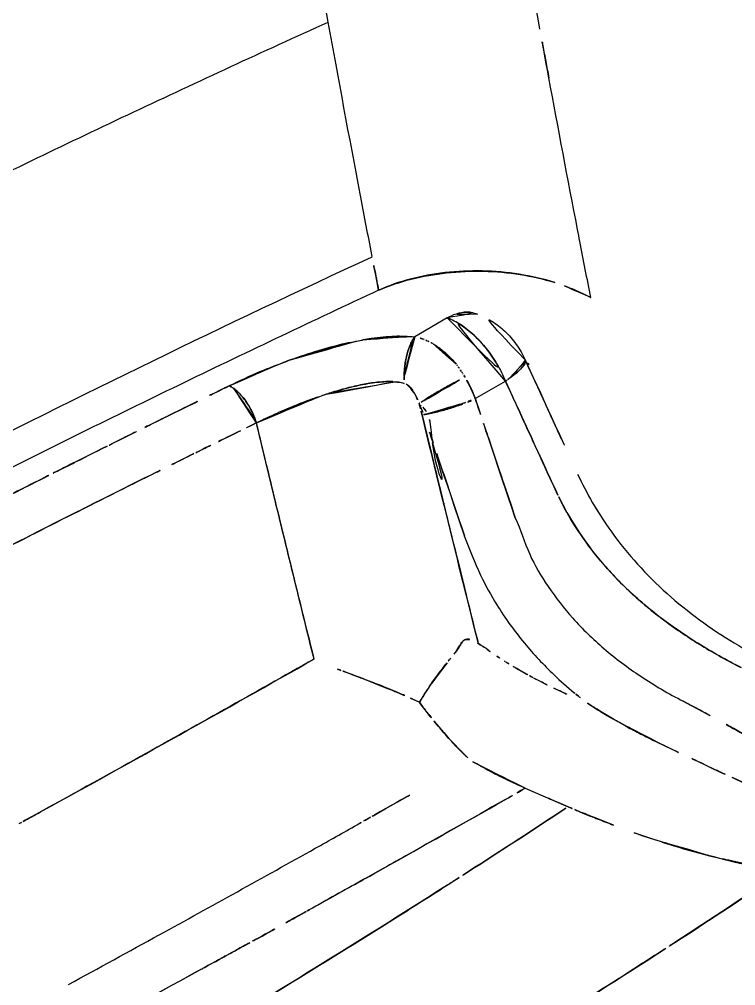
# Model space of a CAD drawing. Extents: x 16296660632 to 16296668616, y -37409619871 to -37409616241.
# Drawn here: x 16296668208.6 to 16296668334.3, y -37409617254.8 to -37409617085.4 of the extents above; entities that cross this region are included whole.
import ezdxf

# ---------------------------------------------------------------- set-up
doc = ezdxf.new("R2010")
doc.units = 0
doc.header["$LTSCALE"] = 10
doc.header["$MEASUREMENT"] = 0
doc.layers.get('0').update_dxf_attribs({"linetype": 'CONTINUOUS'})

msp = doc.modelspace()

# ---------------------------------------------------------------- linework, layer by layer
at = {"linetype": 'Continuous'}
for p, q in [((16296668270.526331, -37409617126.98925), (16296668270.34004, -37409617126.017082)), ((16296668283.72263, -37409617137.747833), (16296668278.02397, -37409617141.03788)), ((16296668288.617041, -37409617151.866524), (16296668293.924021, -37409617148.802612)), ((16296668297.38891, -37409617220.206062), (16296668304.918871, -37409617223.470253))]:
    msp.add_line(p, q, dxfattribs=at)
for points, start_tangent, end_tangent in [([(16296668299.9597, -37409617087.109993), (16296668289.93469, -37409617029.593483), (16296668280.96493, -37409616972.402603), (16296668273.055149, -37409616915.567436)], (-0.1799792909, 0.9836703995), (-0.1291601982, 0.9916237407)), ([(16296668262.83886, -37409617085.851807), (16296668255.384899, -37409617043.285103), (16296668248.474791, -37409617000.894218), (16296668242.11096, -37409616958.691116)], (-0.1782238877, 0.9839899623), (-0.1431458812, 0.9897015998)), ([(16296668161.313391, -37409617134.722076), (16296668194.872181, -37409617117.903679), (16296668228.71237, -37409617101.617088), (16296668262.83864, -37409617085.851418)], (0.8903597173, 0.4552577005), (0.9110754575, 0.4122396279)), ([(16296668270.352421, -37409617126.014687), (16296668268.425871, -37409617115.959633), (16296668262.832069, -37409617085.852386)], (-0.1895062469, 0.9818795152), (-0.1783878016, 0.9839602595)), ([(16296668301.526119, -37409617095.610077), (16296668301.001129, -37409617092.775932), (16296668300.479151, -37409617089.942596), (16296668299.9597, -37409617087.109993)], (-0.1824726976, 0.9832109207), (-0.1800318629, 0.9836607791)), ([(16296668308.880289, -37409617134.165657), (16296668306.973749, -37409617124.310463), (16296668306.570021, -37409617122.223503), (16296668301.52743, -37409617095.609833)], (-0.1899326605, 0.9817971198), (-0.1824725175, 0.9832109541)), ([(16296668169.159519, -37409617177.069931), (16296668194.008011, -37409617164.21714), (16296668270.52429, -37409617126.996437)], (0.8853217227, 0.4649789752), (0.9069882751, 0.4211558723)), ([(16296668271.66387, -37409617132.875511), (16296668271.2834, -37409617130.908913), (16296668270.90456, -37409617128.951118), (16296668270.526331, -37409617126.98925)], (-0.1899265082, 0.98179831), (-0.1888265419, 0.9820104567)), ([(16296668302.56732, -37409617131.521713), (16296668296.347309, -37409617130.081573), (16296668289.81065, -37409617129.503479), (16296668283.31922, -37409617129.798973), (16296668277.189939, -37409617130.936287), (16296668271.73163, -37409617132.845253)], (-0.9544383048, 0.2984083146), (-0.911969827, -0.4102572786)), ([(16296668271.73163, -37409617132.845253), (16296668277.36109, -37409617130.95359), (16296668283.58227, -37409617129.839958), (16296668290.07765, -37409617129.561203), (16296668296.51556, -37409617130.131493), (16296668302.56732, -37409617131.521713)], (0.9186191598, 0.3951440741), (0.9549321337, -0.2968242242)), ([(16296668271.660419, -37409617132.873032), (16296668237.59923, -37409617149.063904), (16296668203.804661, -37409617165.708023), (16296668170.312679, -37409617182.808052)], (-0.9058912546, -0.4235103716), (-0.8872978769, -0.4611967883)), ([(16296668271.731939, -37409617132.845222), (16296668271.68511, -37409617132.866043), (16296668271.66371, -37409617132.870193)], (-0.9462957814, -0.3233021716), (-0.9995092696, -0.0313244299)), ([(16296668308.7938, -37409617134.11869), (16296668306.86025, -37409617133.156914), (16296668304.79496, -37409617132.29435), (16296668302.571711, -37409617131.523491)], (-0.8784995125, 0.4777432433), (-0.9539778758, 0.2998769956)), ([(16296668308.87998, -37409617134.165703), (16296668308.851311, -37409617134.149986), (16296668308.82263, -37409617134.134293), (16296668308.784821, -37409617134.113571)], (-0.8769992153, 0.4804918068), (-0.8769992153, 0.4804918068)), ([(16296668283.722639, -37409617137.747833), (16296668286.0854, -37409617138.947594), (16296668288.411051, -37409617140.768852), (16296668290.57019, -37409617143.108803), (16296668292.44269, -37409617145.837311), (16296668293.924021, -37409617148.802612)], (0.9381564898, -0.346211497), (0.3829552998, -0.9237668745)), ([(16296668283.722679, -37409617137.748199), (16296668283.93354, -37409617137.630203)], (0.8660257481, 0.4999994036), (0.8791620285, 0.4765229561)), ([(16296668283.93338, -37409617137.629883), (16296668283.722639, -37409617137.747833)], (-0.8791447218, -0.4765548848), (-0.8660302519, -0.4999916027)), ([(16296668283.93354, -37409617137.630203), (16296668285.74308, -37409617136.917084), (16296668287.66445, -37409617136.753708), (16296668289.018339, -37409617137.057259)], (0.8791620286, 0.4765229559), (0.9372724046, -0.3485978193)), ([(16296668289.02231, -37409617137.058891), (16296668287.83021, -37409617136.77021), (16296668285.81735, -37409617136.898811), (16296668283.93338, -37409617137.629883)], (-0.9368515124, 0.3497273847), (-0.8791447218, -0.4765548846)), ([(16296668293.9237, -37409617148.802658), (16296668292.42865, -37409617145.83503), (16296668290.550711, -37409617143.110298), (16296668288.39533, -37409617140.775162), (16296668286.07662, -37409617138.953438), (16296668283.722679, -37409617137.748199)], (-0.3860058473, 0.9224963338), (-0.936670033, 0.3502131483)), ([(16296668297.37579, -37409617145.071198), (16296668295.81992, -37409617142.385529), (16296668293.80826, -37409617140.075722), (16296668291.540541, -37409617138.310989), (16296668289.018551, -37409617137.056686)], (-0.4156455842, 0.9095266617), (-0.9367426608, 0.3500188388)), ([(16296668268.905769, -37409617141.604332), (16296668270.39131, -37409617141.36853), (16296668274.52972, -37409617140.975319), (16296668278.023979, -37409617141.03788)], (0.9852835382, 0.1709279069), (0.9964723002, -0.0839223145)), ([(16296668278.023979, -37409617141.03788), (16296668274.483879, -37409617140.977127), (16296668270.314251, -37409617141.379448), (16296668268.831511, -37409617141.616699)], (-0.9959186755, 0.0902551484), (-0.9850463814, -0.1722893686)), ([(16296668276.14551, -37409617148.179283), (16296668276.150721, -37409617147.865173), (16296668276.22298, -37409617146.666878), (16296668276.36237, -37409617145.56691), (16296668276.559629, -37409617144.541229), (16296668276.81357, -37409617143.577003), (16296668277.12958, -37409617142.668556), (16296668277.522011, -37409617141.817429), (16296668278.023979, -37409617141.03788)], (0.0073272482, 0.9999731554), (0.6196492429, 0.7848788542)), ([(16296668278.023979, -37409617141.03788), (16296668277.550461, -37409617141.7649), (16296668277.154409, -37409617142.606827), (16296668276.56053, -37409617144.537277), (16296668276.216351, -37409617146.738564), (16296668276.149019, -37409617147.937057), (16296668276.14551, -37409617148.179283)], (-0.6196808772, -0.7848538784), (-0.0073281623, -0.9999731487)), ([(16296668279.486771, -37409617141.459129), (16296668278.023979, -37409617141.03788)], (-0.9379665799, 0.346725677), (-0.9790150296, 0.2037880562)), ([(16296668279.487341, -37409617141.457626), (16296668278.023979, -37409617141.03788)], (-0.9374009487, 0.3482520084), (-0.9802654632, 0.1976856636)), ([(16296668279.64521, -37409617141.519157), (16296668279.486771, -37409617141.459129)], (-0.932269701, 0.361764018), (-0.9379665799, 0.3467256769)), ([(16296668279.6457, -37409617141.517921), (16296668279.487341, -37409617141.457626)], (-0.9317040428, 0.3632183596), (-0.9374009486, 0.3482520086)), ([(16296668255.99971, -37409617145.171066), (16296668261.05084, -37409617143.498703), (16296668265.84395, -37409617142.222687), (16296668268.905769, -37409617141.604332)], (0.9402875757, 0.3403810731), (0.9852835382, 0.1709279069)), ([(16296668268.831511, -37409617141.616699), (16296668265.754379, -37409617142.243217), (16296668260.96541, -37409617143.524521), (16296668255.999649, -37409617145.170914)], (-0.9850463814, -0.1722893686), (-0.940384384, -0.3401135256)), ([(16296668280.144541, -37409617141.727737), (16296668279.64521, -37409617141.519157)], (-0.9126178416, 0.4088137415), (-0.932269701, 0.3617640178)), ([(16296668280.144871, -37409617141.727013), (16296668279.6457, -37409617141.517921)], (-0.9125873723, 0.4088817529), (-0.9317040428, 0.3632183595)), ([(16296668280.46006, -37409617141.875313), (16296668280.420919, -37409617141.856323), (16296668280.144541, -37409617141.727737)], (-0.8988017218, 0.4383554094), (-0.9126178416, 0.4088137415)), ([(16296668280.460541, -37409617141.874321), (16296668280.144871, -37409617141.727013)], (-0.8996289924, 0.4366550996), (-0.9125873724, 0.4088817529)), ([(16296668281.07024, -37409617142.196953), (16296668280.46006, -37409617141.875313)], (-0.8699653742, 0.4931128144), (-0.8988017219, 0.4383554092)), ([(16296668281.07205, -37409617142.193672), (16296668280.460541, -37409617141.874321)], (-0.8726613868, 0.4883258175), (-0.8996289923, 0.4366550998)), ([(16296668281.208879, -37409617142.276787), (16296668281.07024, -37409617142.196953)], (-0.8631395952, 0.5049653842), (-0.8699653742, 0.4931128143)), ([(16296668281.21121, -37409617142.272758), (16296668281.07205, -37409617142.193672)], (-0.8661773082, 0.4997368016), (-0.8726613866, 0.4883258179)), ([(16296668285.26247, -37409617145.839813), (16296668284.36344, -37409617144.800797), (16296668282.90377, -37409617143.440804), (16296668281.33638, -37409617142.345947), (16296668281.21121, -37409617142.272758)], (-0.6237821849, 0.7815982253), (-0.866177308, 0.4997368018)), ([(16296668285.260229, -37409617145.841583), (16296668284.730181, -37409617145.216599), (16296668282.673861, -37409617143.277718), (16296668281.208879, -37409617142.276787)], (-0.6285341143, 0.7777820178), (-0.8631395953, 0.5049653839)), ([(16296668245.474939, -37409617149.64888), (16296668250.802259, -37409617147.215652), (16296668255.99971, -37409617145.171066)], (0.8984463001, 0.4390834156), (0.9402875757, 0.3403810731)), ([(16296668255.999649, -37409617145.170914), (16296668250.759741, -37409617147.229942), (16296668245.460279, -37409617149.641747)], (-0.940384384, -0.3401135256), (-0.8997137548, -0.4364804227)), ([(16296668285.50765, -37409617146.155006), (16296668285.260229, -37409617145.841583)], (-0.6106805529, 0.79187705), (-0.6285341145, 0.7777820176)), ([(16296668285.508181, -37409617146.154617), (16296668285.26247, -37409617145.839813)], (-0.6068268908, 0.7948340233), (-0.6237821849, 0.7815982253)), ([(16296668285.68111, -37409617146.384689), (16296668285.508181, -37409617146.154617)], (-0.5949015252, 0.8037985913), (-0.6068268908, 0.7948340233)), ([(16296668285.79812, -37409617146.542473), (16296668285.50765, -37409617146.155006)], (-0.5889137575, 0.8081958836), (-0.610680553, 0.79187705)), ([(16296668285.79718, -37409617146.543167), (16296668285.68111, -37409617146.384689)], (-0.5868554552, 0.8096917159), (-0.5949015251, 0.8037985914)), ([(16296668294.580219, -37409617148.360603), (16296668295.667629, -37409617147.541809), (16296668296.820761, -37409617146.45974), (16296668297.382071, -37409617145.567039), (16296668297.382401, -37409617145.169601)], (0.8212364392, 0.5705880396), (-0.2058701232, 0.9785793235)), ([(16296668297.37991, -37409617145.171089), (16296668297.404869, -37409617145.480072), (16296668296.89839, -37409617146.368271), (16296668295.72253, -37409617147.49678), (16296668294.580021, -37409617148.360313)], (0.2489166391, -0.9685249128), (-0.8210737326, -0.5708221489)), ([(16296668297.351139, -37409617145.080673), (16296668297.37991, -37409617145.171089)], (0.3583493381, -0.9335875706), (0.2489166392, -0.9685249128)), ([(16296668297.382401, -37409617145.169601), (16296668297.357031, -37409617145.07769)], (-0.2058701235, 0.9785793234), (-0.3288186089, 0.9443930974)), ([(16296668297.376051, -37409617145.071068), (16296668300.30439, -37409617151.46563), (16296668303.604481, -37409617158.649078), (16296668306.581369, -37409617165.108383)], (0.4158432602, -0.9094362995), (0.4190778183, -0.9079503192)), ([(16296668297.610861, -37409617145.560127), (16296668298.77453, -37409617146.358978)], (0.8311041318, -0.5561168242), (0.8177007407, -0.5756435518)), ([(16296668276.14551, -37409617148.179283), (16296668276.17082, -37409617149.210777)], (-0.0073281623, -0.9999731487), (0.0574405266, -0.9983489299)), ([(16296668279.135811, -37409617152.519783), (16296668279.64267, -37409617152.180603), (16296668280.55945, -37409617151.59623), (16296668281.512819, -37409617151.016701), (16296668282.49918, -37409617150.440277), (16296668283.518909, -37409617149.865707), (16296668284.57575, -37409617149.291893), (16296668285.67819, -37409617148.717773), (16296668286.844761, -37409617148.142052)], (0.825103849, 0.5649810956), (0.9026516694, 0.43037189)), ([(16296668286.15667, -37409617147.055923), (16296668285.79718, -37409617146.543167)], (-0.5612495541, 0.8276466263), (-0.5868554551, 0.8096917159)), ([(16296668286.15811, -37409617147.054947), (16296668285.79812, -37409617146.542473)], (-0.5605872801, 0.8280953456), (-0.5889137574, 0.8081958836)), ([(16296668286.28273, -37409617147.244057), (16296668286.15667, -37409617147.055923)], (-0.5520119146, 0.8338362226), (-0.5612495541, 0.8276466263)), ([(16296668286.38353, -37409617147.396088), (16296668286.15811, -37409617147.054947)], (-0.541990332, 0.8403847214), (-0.5605872802, 0.8280953455)), ([(16296668286.38273, -37409617147.396584), (16296668286.28273, -37409617147.244057)], (-0.5445826605, 0.8387071753), (-0.552011915, 0.8338362223)), ([(16296668286.50532, -37409617147.587502), (16296668286.38353, -37409617147.396088)], (-0.531635405, 0.8469733149), (-0.5419903318, 0.8403847216)), ([(16296668286.784531, -37409617148.04084), (16296668286.38273, -37409617147.396584)], (-0.5137605045, 0.8579336478), (-0.5445826607, 0.8387071752)), ([(16296668286.781269, -37409617148.040466), (16296668286.50532, -37409617147.587502)], (-0.5107080431, 0.859754206), (-0.529781345, 0.8481342621)), ([(16296668286.844761, -37409617148.142052), (16296668286.784531, -37409617148.04084)], (-0.5089970233, 0.8607682791), (-0.5137605043, 0.8579336479)), ([(16296668245.460279, -37409617149.641747), (16296668236.45801, -37409617154.061234)], (-0.898329706, -0.4393219085), (-0.896931785, -0.4421689417)), ([(16296668245.460279, -37409617149.641747), (16296668245.64629, -37409617149.737259)], (0.8993076858, -0.43731646), (0.8796413537, -0.4756375605)), ([(16296668245.64646, -37409617149.736923), (16296668245.474939, -37409617149.64888)], (-0.8802217514, 0.4745626075), (-0.8988986721, 0.4381565671)), ([(16296668245.64629, -37409617149.737259), (16296668245.838779, -37409617149.846809)], (0.8796413536, -0.4756375606), (0.8584136704, -0.5129580591)), ([(16296668245.83906, -37409617149.846336), (16296668245.64646, -37409617149.736923)], (-0.8585718225, 0.5126933056), (-0.8802217515, 0.4745626072)), ([(16296668245.838779, -37409617149.846809), (16296668246.092739, -37409617150.008186)], (0.8584136706, -0.5129580588), (0.8294026493, -0.5586512735)), ([(16296668246.093069, -37409617150.007713), (16296668245.83906, -37409617149.846336)], (-0.8295215197, 0.5584747518), (-0.8585718226, 0.5126933054)), ([(16296668246.092739, -37409617150.008186), (16296668246.214239, -37409617150.092247)], (0.8294026495, -0.5586512732), (0.8152304663, -0.5791366737)), ([(16296668262.4855, -37409617151.115082), (16296668263.557581, -37409617150.776939), (16296668266.441919, -37409617149.965141), (16296668269.186819, -37409617149.354179), (16296668271.74881, -37409617148.984238), (16296668274.103939, -37409617148.906616), (16296668274.85829, -37409617148.968193)], (0.9513204763, 0.3082034255), (0.9933216944, -0.1153776908)), ([(16296668274.85832, -37409617148.967842), (16296668273.68927, -37409617148.900429), (16296668272.212971, -37409617148.947769), (16296668270.609699, -37409617149.122192), (16296668268.92761, -37409617149.406227), (16296668267.208139, -37409617149.777718), (16296668263.70709, -37409617150.731491), (16296668262.485519, -37409617151.11515)], (-0.9942084362, 0.1074689971), (-0.9514246408, -0.3078817188)), ([(16296668274.85829, -37409617148.968193), (16296668276.17082, -37409617149.210777)], (0.9933216944, -0.1153776907), (0.96778133, -0.251792171)), ([(16296668276.170919, -37409617149.210411), (16296668275.01589, -37409617148.986076), (16296668274.85832, -37409617148.967842)], (-0.9632977789, 0.2684350743), (-0.9942084362, 0.1074689972)), ([(16296668276.706619, -37409617149.463501), (16296668276.66988, -37409617149.439461), (16296668276.17082, -37409617149.210777)], (-0.8312973869, 0.5558279002), (-0.9633022544, 0.2684190134)), ([(16296668276.70643, -37409617149.463661), (16296668277.038931, -37409617149.715874), (16296668277.752939, -37409617150.613876), (16296668277.90159, -37409617150.863136)], (0.8435644939, -0.5370278806), (0.4983710931, -0.8669638133)), ([(16296668277.90221, -37409617150.862793), (16296668277.594061, -37409617150.379066), (16296668277.144779, -37409617149.832832), (16296668276.706619, -37409617149.463501)], (-0.5015218623, 0.8651449714), (-0.8312973869, 0.5558279001)), ([(16296668287.550489, -37409617149.440063), (16296668287.30426, -37409617148.967407), (16296668286.781269, -37409617148.040466)], (-0.4521056129, 0.8919644134), (-0.5107080432, 0.8597542059)), ([(16296668288.12937, -37409617150.656967), (16296668287.840851, -37409617150.022293), (16296668287.363741, -37409617149.069443), (16296668286.844761, -37409617148.142052)], (-0.4001491499, 0.9164500302), (-0.5089970235, 0.860768279)), ([(16296668288.223869, -37409617150.886482), (16296668288.010611, -37409617150.400299), (16296668287.550489, -37409617149.440063)], (-0.391390522, 0.9202246787), (-0.4521056129, 0.8919644134)), ([(16296668293.924021, -37409617148.802612), (16296668294.580219, -37409617148.360603)], (0.8358593875, 0.5489436077), (0.8212364392, 0.5705880396)), ([(16296668293.924021, -37409617148.802612), (16296668296.97994, -37409617155.473137), (16296668298.47484, -37409617158.728653)], (0.4159562485, -0.9093846267), (0.4175617871, -0.9086485316)), ([(16296668294.580021, -37409617148.360313), (16296668293.9237, -37409617148.802658)], (-0.8210737326, -0.5708221489), (-0.8358606495, -0.548941686)), ([(16296668236.459391, -37409617154.064018), (16296668245.461729, -37409617149.644722)], (0.8969051635, 0.4422229389), (0.8984280655, 0.439120725)), ([(16296668246.214609, -37409617150.091728), (16296668246.093069, -37409617150.007713)], (-0.8156310251, 0.5785724076), (-0.8295215197, 0.5584747518)), ([(16296668246.214239, -37409617150.092247), (16296668246.242701, -37409617150.112587), (16296668246.958611, -37409617150.705238), (16296668248.242161, -37409617152.169098), (16296668249.33816, -37409617153.968826), (16296668249.80895, -37409617155.004738), (16296668250.21129, -37409617156.160583)], (0.8152304663, -0.5791366737), (0.2832983229, -0.9590318348)), ([(16296668250.22197, -37409617156.149223), (16296668249.59704, -37409617154.48642), (16296668248.74497, -37409617152.899651), (16296668247.72448, -37409617151.502274), (16296668246.607981, -37409617150.393402), (16296668246.214609, -37409617150.091728)], (-0.2858463266, 0.9582754706), (-0.8156310025, 0.5785724395)), ([(16296668250.221861, -37409617156.156563), (16296668253.81354, -37409617154.470848), (16296668257.238831, -37409617153.020729), (16296668260.48934, -37409617151.79258), (16296668262.4855, -37409617151.115082)], (0.897199857, 0.4416247463), (0.9513204763, 0.3082034255)), ([(16296668262.485519, -37409617151.11515), (16296668260.18664, -37409617151.898537), (16296668256.707899, -37409617153.228531), (16296668250.221809, -37409617156.148888)], (-0.9514246408, -0.3078817188), (-0.8991904112, -0.4375575441)), ([(16296668277.90159, -37409617150.863136), (16296668278.042721, -37409617151.117554)], (0.4983710929, -0.8669638134), (0.4720533846, -0.8815699644)), ([(16296668278.043631, -37409617151.117073), (16296668278.016251, -37409617151.066231), (16296668277.90221, -37409617150.862793)], (-0.4713995563, 0.8819197573), (-0.5015218623, 0.8651449714)), ([(16296668278.042721, -37409617151.117554), (16296668278.080271, -37409617151.188347)], (0.4720533848, -0.8815699643), (0.4651269339, -0.8852439976)), ([(16296668278.08112, -37409617151.18792), (16296668278.043631, -37409617151.117073)], (-0.4638385027, 0.8859197726), (-0.4713995555, 0.8819197577)), ([(16296668278.080271, -37409617151.188347), (16296668278.197439, -37409617151.418068)], (0.4651269336, -0.8852439978), (0.4438684326, -0.8960919677)), ([(16296668278.19775, -37409617151.417923), (16296668278.08112, -37409617151.18792)], (-0.441074142, 0.8974706687), (-0.4638385028, 0.8859197725)), ([(16296668278.197439, -37409617151.418068), (16296668278.25535, -37409617151.53669)], (0.4438684323, -0.8960919678), (0.4336194644, -0.9010960881)), ([(16296668278.25526, -37409617151.536743), (16296668278.19775, -37409617151.417923)], (-0.4303715998, 0.9026518078), (-0.441074142, 0.8974706688)), ([(16296668278.25535, -37409617151.53669), (16296668278.3438, -37409617151.724571)], (0.4336194646, -0.9010960881), (0.4184062056, -0.9082600107)), ([(16296668278.35767, -37409617151.757263), (16296668278.25526, -37409617151.536743)], (-0.4123982585, 0.9110036643), (-0.4303716001, 0.9026518076)), ([(16296668278.3438, -37409617151.724571), (16296668278.77556, -37409617152.772087)], (0.4184062058, -0.9082600106), (0.346114567, -0.9381922546)), ([(16296668288.486561, -37409617151.522713), (16296668288.27029, -37409617150.986687), (16296668288.12937, -37409617150.656967)], (-0.3623863031, 0.9320279864), (-0.4001491499, 0.9164500302)), ([(16296668288.61512, -37409617151.867531), (16296668288.223869, -37409617150.886482)], (-0.3491023212, 0.9370846116), (-0.391390522, 0.9202246787)), ([(16296668288.624331, -37409617151.886223), (16296668288.486561, -37409617151.522713)], (-0.3463631573, 0.9381005081), (-0.3623863031, 0.9320279864)), ([(16296668298.47484, -37409617158.728653), (16296668296.980009, -37409617155.473297), (16296668293.924021, -37409617148.802612)], (-0.417561883, 0.9086484875), (-0.4159561354, 0.9093846785)), ([(16296668278.773741, -37409617152.772758), (16296668279.135811, -37409617152.519783)], (0.8138721135, 0.5810440455), (0.8251038489, 0.5649810957)), ([(16296668278.77556, -37409617152.772087), (16296668278.86174, -37409617153.011253)], (0.3461145668, -0.9381922546), (0.3320271011, -0.9432698469)), ([(16296668278.85232, -37409617152.966331), (16296668278.773741, -37409617152.772758)], (-0.3990173003, 0.9169433974), (-0.3491513273, 0.9370663534)), ([(16296668278.86174, -37409617153.011253), (16296668279.28953, -37409617154.773338)], (0.2357662513, -0.9718097935), (0.2360773277, -0.971734272)), ([(16296668278.870331, -37409617153.009727), (16296668279.44051, -37409617153.391243)], (0.893169952, -0.4497192867), (0.7548096863, -0.6559438523)), ([(16296668279.425911, -37409617154.260567), (16296668279.420059, -37409617154.245163), (16296668279.215599, -37409617153.745148), (16296668278.98387, -37409617153.251228), (16296668278.85232, -37409617152.966331)], (-0.3540955824, 0.9352092378), (-0.3990172999, 0.9169433976)), ([(16296668279.44051, -37409617153.391243), (16296668280.596741, -37409617155.561211)], (0.7548096864, -0.6559438523), (0.2330528064, -0.9724640813)), ([(16296668279.585661, -37409617154.701378), (16296668281.10811, -37409617154.402168), (16296668282.887239, -37409617153.936394), (16296668284.850889, -37409617153.324181), (16296668286.830299, -37409617152.611557), (16296668287.46265, -37409617152.361351)], (0.988999695, 0.147917556), (0.9265719381, 0.3761175927)), ([(16296668279.599409, -37409617154.749977), (16296668280.125271, -37409617154.666817), (16296668280.659281, -37409617154.565033), (16296668281.74588, -37409617154.318932), (16296668282.85228, -37409617154.027557), (16296668283.975679, -37409617153.697327), (16296668285.11528, -37409617153.330063), (16296668286.271879, -37409617152.923927), (16296668287.29656, -37409617152.53318)], (0.9905838933, 0.1369070864), (0.9293653451, 0.3691612864)), ([(16296668287.29656, -37409617152.53318), (16296668287.44828, -37409617152.472527), (16296668288.651421, -37409617151.959999)], (0.9293653451, 0.3691612864), (0.9107966915, 0.4128551643)), ([(16296668287.46265, -37409617152.361351), (16296668288.61516, -37409617151.867607)], (0.9265719381, 0.3761175927), (0.9107335671, 0.4129943943)), ([(16296668288.61516, -37409617151.867607), (16296668288.646549, -37409617151.961632)], (0.3166935394, -0.9485279132), (0.3167097764, -0.9485224918)), ([(16296668288.648529, -37409617151.960968), (16296668288.617041, -37409617151.866539)], (-0.3163056715, 0.948657326), (-0.3162864486, 0.9486637352)), ([(16296668288.651421, -37409617151.959999), (16296668288.624331, -37409617151.886223)], (-0.3430985357, 0.939299417), (-0.3463631566, 0.9381005083)), ([(16296668288.646549, -37409617151.961632), (16296668290.98243, -37409617158.942627)], (0.3167097766, -0.9485224918), (0.3179150319, -0.948119208)), ([(16296668233.13636, -37409617155.705101), (16296668236.459391, -37409617154.064018)], (0.8963366417, 0.4433741364), (0.8969051635, 0.4422229389)), ([(16296668236.45801, -37409617154.061234), (16296668235.05179, -37409617154.754967), (16296668233.134939, -37409617155.702209)], (-0.896931785, -0.4421689417), (-0.8963369765, -0.4433734594)), ([(16296668279.297939, -37409617154.771278), (16296668278.870331, -37409617153.009727)], (-0.2360094838, 0.9717507518), (-0.2357753605, 0.9718075835)), ([(16296668279.28953, -37409617154.773338), (16296668282.192539, -37409617166.670464), (16296668285.541679, -37409617180.285057)], (0.2360773278, -0.971734272), (0.239699377, -0.9708471603)), ([(16296668290.98242, -37409617158.942627), (16296668288.648529, -37409617151.960968)], (-0.3178067388, 0.948155513), (-0.3163056719, 0.9486573259)), ([(16296668226.745411, -37409617158.876266), (16296668233.13636, -37409617155.705101)], (0.8952334598, 0.4455974108), (0.8963366417, 0.4433741364)), ([(16296668233.134939, -37409617155.702209), (16296668226.74407, -37409617158.873573)], (-0.8963369765, -0.4433734594), (-0.8952161359, -0.4456322138)), ([(16296668250.21129, -37409617156.160583), (16296668245.75593, -37409617158.340958)], (-0.8985827011, -0.4388042037), (-0.8978326409, -0.4403368585)), ([(16296668250.21147, -37409617156.161057), (16296668253.50918, -37409617169.860924), (16296668256.883369, -37409617183.667328), (16296668260.32144, -37409617197.578331)], (0.2320260555, -0.972709571), (0.2408670236, -0.9705581265)), ([(16296668260.336861, -37409617197.577927), (16296668256.885071, -37409617183.554619), (16296668253.510309, -37409617169.743446), (16296668250.221861, -37409617156.156563)], (-0.2396708304, 0.9708542079), (-0.2340165437, 0.9722326148)), ([(16296668281.2383, -37409617159.643333), (16296668279.585661, -37409617154.701378)], (-0.3175717264, 0.948234253), (-0.316719926, 0.9485191029)), ([(16296668280.596741, -37409617155.561211), (16296668281.04565, -37409617159.073471), (16296668281.11356, -37409617159.658981)], (0.2330528064, -0.9724640813), (0.1245578017, -0.9922123533)), ([(16296668245.75593, -37409617158.340958), (16296668240.04402, -37409617161.150124)], (-0.8978326409, -0.4403368585), (-0.8968622232, -0.4423100187)), ([(16296668245.755951, -37409617158.341003), (16296668250.21147, -37409617156.161057)], (0.897863242, 0.4402744584), (0.898636515, 0.4386939865)), ([(16296668222.416929, -37409617161.035309), (16296668226.745411, -37409617158.876266)], (0.8944789149, 0.4471101327), (0.8952334598, 0.4455974108)), ([(16296668226.74407, -37409617158.873573), (16296668225.28429, -37409617159.600754), (16296668222.41563, -37409617161.032722)], (-0.8952161359, -0.4456322138), (-0.8944739489, -0.4471200675)), ([(16296668240.04393, -37409617161.14994), (16296668245.755951, -37409617158.341003)], (0.8968675326, 0.4422992527), (0.897863242, 0.4402744584)), ([(16296668285.541611, -37409617180.285072), (16296668282.25355, -37409617166.896919), (16296668279.297939, -37409617154.771278)], (-0.239394966, 0.9709222679), (-0.2360094838, 0.9717507518)), ([(16296668281.11356, -37409617159.658981), (16296668286.675739, -37409617175.967598)], (0.1245578017, -0.9922123533), (0.3821219078, -0.9241119237)), ([(16296668290.98243, -37409617158.942627), (16296668293.355841, -37409617166.005814), (16296668295.64464, -37409617172.788857)], (0.3179150319, -0.948119208), (0.3203024463, -0.9473153345)), ([(16296668298.47484, -37409617158.728653), (16296668300.045259, -37409617162.143257), (16296668303.12006, -37409617168.81321)], (0.4175617871, -0.9086485316), (0.419187888, -0.9078995068)), ([(16296668303.120171, -37409617168.813423), (16296668300.045389, -37409617162.143547), (16296668298.47484, -37409617158.728653)], (-0.419190066, 0.9078985012), (-0.417561883, 0.9086484875)), ([(16296668222.41563, -37409617161.032722), (16296668216.162109, -37409617164.168221), (16296668215.84808, -37409617164.326187)], (-0.8944739489, -0.4471200675), (-0.8933170675, -0.4494269872)), ([(16296668238.807871, -37409617161.760117), (16296668229.9774, -37409617166.13916)], (-0.8966508969, -0.4427382624), (-0.8951275426, -0.4458101417)), ([(16296668238.807779, -37409617161.759933), (16296668240.04393, -37409617161.14994)], (0.8966514031, 0.4427372373), (0.8968675326, 0.4422992527)), ([(16296668240.04402, -37409617161.150124), (16296668238.807871, -37409617161.760117)], (-0.8968622232, -0.4423100187), (-0.8966508969, -0.4427382624)), ([(16296668286.725161, -37409617175.946297), (16296668284.33544, -37409617168.865387), (16296668281.955601, -37409617161.78373), (16296668281.2383, -37409617159.643333)], (-0.3203779878, 0.9472897893), (-0.3175717264, 0.948234253)), ([(16296668295.64464, -37409617172.788857), (16296668293.355829, -37409617166.005783), (16296668290.98242, -37409617158.942627)], (-0.3203005056, 0.9473159906), (-0.3178067388, 0.948155513)), ([(16296668215.84936, -37409617164.328728), (16296668222.416929, -37409617161.035309)], (0.893322543, 0.4494161035), (0.8944789149, 0.4471101327)), ([(16296668229.977449, -37409617166.139236), (16296668238.807779, -37409617161.759933)], (0.8951007904, 0.4458638526), (0.8966514031, 0.4427372373)), ([(16296668212.542509, -37409617165.995064), (16296668215.84936, -37409617164.328728)], (0.8927349966, 0.4505820966), (0.893322543, 0.4494161035)), ([(16296668215.84808, -37409617164.326187), (16296668212.54125, -37409617165.992561)], (-0.8933170675, -0.4494269872), (-0.8927309246, -0.4505901643)), ([(16296668306.58119, -37409617165.108589), (16296668309.21422, -37409617170.168167), (16296668313.072611, -37409617176.020576), (16296668317.70849, -37409617181.589622), (16296668322.960489, -37409617186.669319), (16296668328.695829, -37409617191.196449), (16296668334.83909, -37409617195.200081), (16296668340.788389, -37409617198.455658)], (0.4190298641, -0.9079724517), (0.8928655414, -0.4503233561)), ([(16296668229.9774, -37409617166.13916), (16296668203.420469, -37409617179.539421), (16296668180.44018, -37409617191.418533), (16296668158.440109, -37409617202.978989)], (-0.8951275426, -0.4458101417), (-0.8850156368, -0.4655612985)), ([(16296668158.440319, -37409617202.979469), (16296668189.443621, -37409617186.741951), (16296668220.01792, -37409617171.124748), (16296668229.977449, -37409617166.139236)], (0.8852169641, 0.4651783813), (0.8951007904, 0.4458638526)), ([(16296668174.968081, -37409617185.312141), (16296668175.485319, -37409617185.041512), (16296668198.53289, -37409617173.115044), (16296668212.542509, -37409617165.995064)], (0.8860058741, 0.4636740138), (0.8927349966, 0.4505820966)), ([(16296668212.54125, -37409617165.992561), (16296668207.683649, -37409617168.450073), (16296668199.979219, -37409617172.371689), (16296668192.89472, -37409617176.006462), (16296668186.50144, -37409617179.311501), (16296668180.91275, -37409617182.217148), (16296668175.530809, -37409617185.027252), (16296668174.971991, -37409617185.319618)], (-0.8927309246, -0.4505901643), (-0.8860251051, -0.4636372646)), ([(16296668335.2899, -37409617199.063507), (16296668327.65428, -37409617194.792671), (16296668320.84734, -37409617190.081169), (16296668314.927851, -37409617184.970062), (16296668310.06749, -37409617179.690224), (16296668306.2115, -37409617174.367813), (16296668303.26162, -37409617169.105568)], (-0.8931264714, 0.4498056315), (-0.4381392561, 0.8989071099)), ([(16296668303.26169, -37409617169.105553), (16296668306.304449, -37409617174.515404), (16296668310.58573, -37409617180.315582), (16296668315.83716, -37409617185.834801), (16296668321.808941, -37409617190.811417), (16296668328.32786, -37409617195.207802), (16296668335.288321, -37409617199.06266)], (0.4387826816, -0.8985932107), (0.8930025759, -0.450051552)), ([(16296668295.64464, -37409617172.788857), (16296668298.16881, -37409617179.15406), (16296668301.428129, -37409617184.857643), (16296668305.730049, -37409617190.399208), (16296668311.17684, -37409617195.704811), (16296668317.6485, -37409617200.568817), (16296668325.09004, -37409617204.950729)], (0.4144607589, -0.910067184), (0.886172428, -0.463355617)), ([(16296668286.675739, -37409617175.967598), (16296668289.561501, -37409617182.871353), (16296668292.41403, -37409617188.055573), (16296668297.23852, -37409617194.758133), (16296668302.437719, -37409617200.322906), (16296668305.987749, -37409617203.476807)], (0.3852189548, -0.9228252039), (0.7702502668, -0.6377417396)), ([(16296668285.541679, -37409617180.285057), (16296668285.61171, -37409617180.56868), (16296668289.107611, -37409617194.683197)], (0.239699377, -0.9708471603), (0.2410183649, -0.970520555)), ([(16296668289.104601, -37409617194.67482), (16296668285.66498, -37409617180.785332), (16296668285.541611, -37409617180.285072)], (-0.2412998709, 0.9704506027), (-0.239394966, 0.9709222679)), ([(16296668286.98284, -37409617194.124702), (16296668287.57934, -37409617194.090584), (16296668287.80234, -37409617194.133949)], (0.9615948406, 0.2744728812), (0.969240604, -0.2461151185)), ([(16296668285.326731, -37409617196.113289), (16296668285.855301, -37409617195.307167), (16296668286.079531, -37409617194.919701)], (0.5809330737, 0.8139513277), (0.5204959815, 0.8538641187)), ([(16296668286.083281, -37409617194.921997), (16296668285.896151, -37409617195.228897), (16296668285.546301, -37409617195.782722), (16296668285.3269, -37409617196.113411)], (-0.5327385595, -0.8462798752), (-0.5631033618, -0.8263864737)), ([(16296668286.079531, -37409617194.919701), (16296668286.307911, -37409617194.594254), (16296668286.361469, -37409617194.53289)], (0.5204959816, 0.8538641187), (0.6738580958, 0.7388607898)), ([(16296668286.361851, -37409617194.533409), (16296668286.21801, -37409617194.719009), (16296668286.083281, -37409617194.921997)], (-0.6539615871, -0.7565277541), (-0.5327385596, -0.8462798752)), ([(16296668286.361469, -37409617194.53289), (16296668286.80151, -37409617194.193962)], (0.6738580958, 0.7388607898), (0.8997787938, 0.4363463328)), ([(16296668286.802919, -37409617194.196648), (16296668286.58474, -37409617194.323402), (16296668286.361851, -37409617194.533409)], (-0.9103334117, -0.4138756813), (-0.653961587, -0.7565277541)), ([(16296668286.80151, -37409617194.193962), (16296668286.89163, -37409617194.154968), (16296668286.98284, -37409617194.124702)], (0.899778794, 0.4363463326), (0.9615948406, 0.2744728812)), ([(16296668286.983891, -37409617194.128532), (16296668286.802919, -37409617194.196648)], (-0.9563151573, -0.2923376812), (-0.9103334118, -0.4138756811)), ([(16296668288.99251, -37409617194.721809), (16296668289.273809, -37409617194.89669), (16296668289.535271, -37409617195.061417), (16296668289.617849, -37409617195.113838)], (0.8504318459, -0.5260852359), (0.8439346278, -0.5364460309)), ([(16296668289.617849, -37409617195.113838), (16296668289.776581, -37409617195.214973), (16296668289.999411, -37409617195.357773), (16296668290.204781, -37409617195.491203), (16296668290.393129, -37409617195.617363)], (0.8439346277, -0.5364460309), (0.8256708995, -0.5641520768)), ([(16296668290.824459, -37409617195.933517), (16296668290.778669, -37409617195.891457), (16296668290.668449, -37409617195.790283), (16296668290.59581, -37409617195.729187), (16296668290.49077, -37409617195.647903), (16296668290.34992, -37409617195.544937), (16296668290.294729, -37409617195.505783)], (-0.7393599751, 0.6733103498), (-0.8171966974, 0.5763588794)), ([(16296668290.393129, -37409617195.617363), (16296668290.565201, -37409617195.737694), (16296668290.72171, -37409617195.853088), (16296668290.8248, -37409617195.933144)], (0.8256708995, -0.5641520768), (0.7825746071, -0.6225568121)), ([(16296668283.97226, -37409617197.832443), (16296668284.45244, -37409617197.242493)], (0.6278823167, 0.7783082913), (0.6345655084, 0.7728690804)), ([(16296668284.312309, -37409617197.416321), (16296668284.002251, -37409617197.786613)], (-0.6351106098, -0.7724212021), (-0.6400962763, -0.7682947072)), ([(16296668285.3269, -37409617196.113411), (16296668285.142691, -37409617196.375359), (16296668284.73415, -37409617196.898064)], (-0.5631033618, -0.8263864737), (-0.6375641622, -0.7703972606)), ([(16296668284.899691, -37409617196.687363), (16296668285.326731, -37409617196.113289)], (0.6122045427, 0.7906994359), (0.5809330738, 0.8139513276)), ([(16296668290.8248, -37409617195.933144), (16296668290.86338, -37409617195.964142), (16296668290.990959, -37409617196.071007), (16296668291.105869, -37409617196.171669), (16296668291.20952, -37409617196.263847), (16296668291.21472, -37409617196.268417)], (0.7825746073, -0.6225568119), (0.7504778835, -0.6608955638)), ([(16296668291.214741, -37409617196.268387), (16296668291.18585, -37409617196.245018), (16296668291.078621, -37409617196.156464), (16296668290.947901, -37409617196.04377), (16296668290.824459, -37409617195.933517)], (-0.7784734328, 0.6276775561), (-0.7393599753, 0.6733103497)), ([(16296668292.424231, -37409617197.051933), (16296668293.762119, -37409617197.921463)], (0.8318899006, -0.5549407115), (0.8448008763, -0.5350808158)), ([(16296668260.32144, -37409617197.578331), (16296668228.887529, -37409617215.219467), (16296668209.67355, -37409617225.838051)], (-0.8707012994, -0.4918122073), (-0.8765986494, -0.4812222022)), ([(16296668209.674509, -37409617225.839821), (16296668212.761829, -37409617224.143288), (16296668236.68199, -37409617210.885727), (16296668260.32276, -37409617197.57859)], (0.8765908696, 0.4812363737), (0.869771394, 0.4934548836)), ([(16296668280.616159, -37409617202.330704), (16296668282.578119, -37409617199.611488), (16296668283.97226, -37409617197.832443)], (0.5641376213, 0.8256807762), (0.6278823167, 0.7783082914)), ([(16296668283.6707, -37409617198.194504), (16296668283.495621, -37409617198.415009), (16296668282.930929, -37409617199.134872), (16296668282.31391, -37409617199.947609), (16296668281.654671, -37409617200.848633), (16296668280.961479, -37409617201.82991), (16296668280.616369, -37409617202.330849)], (-0.6236855369, -0.7816753489), (-0.5631057819, -0.8263848246)), ([(16296668284.002251, -37409617197.786613), (16296668283.6707, -37409617198.194504)], (-0.6400962763, -0.7682947072), (-0.6236855369, -0.7816753489)), ([(16296668293.762119, -37409617197.921463), (16296668294.10367, -37409617198.136421)], (0.8448008763, -0.5350808158), (0.8478718023, -0.530201289)), ([(16296668294.103901, -37409617198.136047), (16296668293.762369, -37409617197.921066)], (-0.8478114364, 0.5302978109), (-0.8447803347, 0.535113246)), ([(16296668294.10367, -37409617198.136421), (16296668295.274111, -37409617198.852882)], (0.8478718023, -0.530201289), (0.857756362, -0.5140564399)), ([(16296668295.274111, -37409617198.852882), (16296668295.749649, -37409617199.13549)], (0.857756362, -0.5140564399), (0.8615054433, -0.5077483344)), ([(16296668295.749729, -37409617199.135353), (16296668295.274229, -37409617198.852676)], (-0.8614841552, 0.5077844527), (-0.8576866136, 0.5141728044)), ([(16296668295.749649, -37409617199.13549), (16296668296.4006, -37409617199.51487), (16296668296.84075, -37409617199.766663)], (0.8615054434, -0.5077483344), (0.8695770778, -0.4937972315)), ([(16296668264.456779, -37409617199.350548), (16296668265.93084, -37409617199.872833)], (0.9506802143, -0.3101727424), (0.9359890356, -0.352029154)), ([(16296668265.927601, -37409617199.881523), (16296668264.456659, -37409617199.350906)], (-0.9378886641, 0.3469363829), (-0.9439877803, 0.3299804095)), ([(16296668265.93084, -37409617199.872833), (16296668267.410851, -37409617200.441902), (16296668268.8717, -37409617200.999603)], (0.9359890356, -0.3520291539), (0.9350806921, -0.3544349014)), ([(16296668268.874399, -37409617200.9925), (16296668267.335911, -37409617200.40934), (16296668265.927601, -37409617199.881523)], (-0.9345312761, 0.3558810109), (-0.9378886641, 0.3469363828)), ([(16296668296.840919, -37409617199.766373), (16296668295.749729, -37409617199.135353)], (-0.8697617052, 0.4934719608), (-0.8614841552, 0.5077844527)), ([(16296668296.84075, -37409617199.766663), (16296668297.355579, -37409617200.056534)], (0.8695770778, -0.4937972314), (0.8731662276, -0.4874225467)), ([(16296668297.3559, -37409617200.055977), (16296668297.09741, -37409617199.911247), (16296668296.840919, -37409617199.766373)], (-0.8734598693, 0.4868961457), (-0.8697617052, 0.4934719609)), ([(16296668297.355579, -37409617200.056534), (16296668298.63302, -37409617200.754982)], (0.8731662276, -0.4874225467), (0.8815268616, -0.4721338712)), ([(16296668298.633829, -37409617200.753471), (16296668297.3559, -37409617200.055977)], (-0.8818803634, 0.4714732491), (-0.8734598693, 0.4868961457)), ([(16296668298.63302, -37409617200.754982), (16296668298.91708, -37409617200.906441)], (0.8815268616, -0.4721338712), (0.8832852391, -0.468835991)), ([(16296668268.8717, -37409617200.999603), (16296668270.78331, -37409617201.725479), (16296668274.599171, -37409617203.252487), (16296668274.655781, -37409617203.276527)], (0.9350806921, -0.3544349014), (0.9203105139, -0.3911886476)), ([(16296668274.65587, -37409617203.276321), (16296668274.54599, -37409617203.230667), (16296668270.704149, -37409617201.69503), (16296668268.874399, -37409617200.9925)], (-0.9233050958, 0.3840673118), (-0.9345312761, 0.3558810109)), ([(16296668280.538349, -37409617202.445679), (16296668280.24688, -37409617202.881927), (16296668280.226311, -37409617202.913223)], (-0.560743478, -0.8279895844), (-0.5489042595, -0.8358852277)), ([(16296668280.53797, -37409617202.445412), (16296668280.5762, -37409617202.389252), (16296668280.616159, -37409617202.330704)], (0.5623066976, 0.8269287623), (0.5641376212, 0.8256807763)), ([(16296668280.616369, -37409617202.330849), (16296668280.538349, -37409617202.445679)], (-0.5631057823, -0.8263848243), (-0.5607434782, -0.8279895843)), ([(16296668298.91708, -37409617200.906441), (16296668300.80537, -37409617201.879951), (16296668302.390381, -37409617202.655563)], (0.8832852391, -0.4688359909), (0.9021958864, -0.4313265381)), ([(16296668274.655781, -37409617203.276527), (16296668278.82534, -37409617205.139526)], (0.9203105139, -0.3911886476), (0.9096556804, -0.415363146)), ([(16296668278.82535, -37409617205.139427), (16296668274.65587, -37409617203.276321)], (-0.8984989308, 0.438975707), (-0.9233050958, 0.3840673118)), ([(16296668278.82534, -37409617205.139412), (16296668280.22406, -37409617202.91172)], (0.5056913633, 0.8627144633), (0.5543904248, 0.8322567253)), ([(16296668280.226311, -37409617202.913223), (16296668279.535191, -37409617203.996513), (16296668278.82535, -37409617205.139427)], (-0.5489042596, -0.8358852277), (-0.5243369868, -0.851510848)), ([(16296668280.22406, -37409617202.91172), (16296668280.53797, -37409617202.445412)], (0.5543904247, 0.8322567254), (0.562306698, 0.826928762)), ([(16296668302.390381, -37409617202.655563), (16296668308.29455, -37409617205.30497)], (0.9021958864, -0.4313265381), (0.9158502071, -0.4015201092)), ([(16296668305.987749, -37409617203.476807), (16296668306.269421, -37409617203.708763)], (0.7702502667, -0.6377417398), (0.773630711, -0.6336367438)), ([(16296668306.448669, -37409617203.852348), (16296668305.984751, -37409617203.471657)], (-0.7757040141, 0.6310968884), (-0.7703478148, 0.637623905)), ([(16296668306.269421, -37409617203.708763), (16296668308.29455, -37409617205.30497)], (0.773630711, -0.6336367437), (0.7757453836, -0.6310460362)), ([(16296668306.523451, -37409617203.913109), (16296668306.448669, -37409617203.852348)], (-0.776553847, 0.630050889), (-0.775704014, 0.6310968885)), ([(16296668278.82534, -37409617205.139526), (16296668280.62525, -37409617207.481277)], (0.5955579, -0.8033123849), (0.6229793212, -0.7822383047)), ([(16296668280.775021, -37409617207.681931), (16296668280.135111, -37409617206.880386), (16296668279.484421, -37409617206.034172), (16296668278.82534, -37409617205.139412)], (-0.6290611665, 0.7773558058), (-0.5846722769, 0.8112695782)), ([(16296668308.29426, -37409617205.305077), (16296668309.797159, -37409617206.263039), (16296668311.333309, -37409617207.203568), (16296668312.90106, -37409617208.126869)], (0.8381852508, -0.54538563), (0.8658343999, -0.5003306826)), ([(16296668312.90123, -37409617208.12677), (16296668311.34194, -37409617207.207123), (16296668309.806089, -37409617206.266434), (16296668308.29455, -37409617205.30497)], (-0.8653066621, 0.5012428359), (-0.8387977741, 0.5444431046)), ([(16296668325.093731, -37409617204.950287), (16296668337.346479, -37409617211.623917)], (0.8863786115, -0.4629610752), (0.8774647929, -0.4796410503)), ([(16296668280.62525, -37409617207.481277), (16296668281.48712, -37409617208.546059)], (0.6229793212, -0.7822383047), (0.6352817454, -0.7722804568)), ([(16296668337.345461, -37409617211.625809), (16296668325.09004, -37409617204.950699)], (-0.8781675672, 0.4783531373), (-0.8844105599, 0.4667097187)), ([(16296668281.89506, -37409617209.036507), (16296668281.694151, -37409617208.796913), (16296668280.775021, -37409617207.681931)], (-0.6438322599, 0.7651666623), (-0.6322531426, 0.7747618754)), ([(16296668281.48712, -37409617208.546059), (16296668281.894159, -37409617209.037247)], (0.6352817453, -0.7722804569), (0.6408042679, -0.7677042987)), ([(16296668281.894159, -37409617209.037247), (16296668283.891899, -37409617211.356613), (16296668284.00288, -37409617211.481644)], (0.6408042679, -0.7677042987), (0.6644239323, -0.7473558979)), ([(16296668284.003851, -37409617211.480766), (16296668283.308081, -37409617210.685966), (16296668282.539181, -37409617209.794899), (16296668281.89506, -37409617209.036507)], (-0.6620061254, 0.7494984255), (-0.6438322599, 0.7651666623)), ([(16296668312.90107, -37409617208.12693), (16296668313.381121, -37409617208.40255), (16296668315.592501, -37409617209.627327), (16296668317.64451, -37409617210.703033), (16296668319.53056, -37409617211.644341), (16296668320.531191, -37409617212.126381)], (0.8658169651, -0.5003608528), (0.9029473349, -0.4297512192)), ([(16296668320.53113, -37409617212.12619), (16296668317.98893, -37409617210.87484), (16296668315.445259, -37409617209.543457), (16296668312.90123, -37409617208.12677)], (-0.902140635, 0.4314420874), (-0.8665348038, 0.4991166535)), ([(16296668284.00288, -37409617211.481644), (16296668285.978559, -37409617213.603127), (16296668287.658859, -37409617215.187927)], (0.6644239324, -0.7473558979), (0.7487869561, -0.662810753)), ([(16296668287.327391, -37409617214.901337), (16296668287.07749, -37409617214.67057), (16296668286.66823, -37409617214.289124), (16296668286.223391, -37409617213.857986), (16296668285.7404, -37409617213.369392), (16296668285.21327, -37409617212.815773), (16296668284.63703, -37409617212.1894), (16296668284.003851, -37409617211.480766)], (-0.7325607154, 0.6807016955), (-0.6620061255, 0.7494984255)), ([(16296668320.531191, -37409617212.126213), (16296668330.377569, -37409617216.805031)], (0.8962180998, -0.4436137032), (0.907524117, -0.4199999727)), ([(16296668330.37751, -37409617216.805168), (16296668320.53116, -37409617212.12619)], (-0.9056315791, 0.4240653759), (-0.9072694646, 0.4205497814)), ([(16296668288.193661, -37409617215.560287), (16296668290.918329, -37409617217.060593), (16296668294.113911, -37409617218.680061), (16296668297.153299, -37409617220.099091)], (0.8677975002, -0.4969179998), (0.9122910656, -0.4095424418)), ([(16296668297.15329, -37409617220.099091), (16296668294.082491, -37409617218.664902), (16296668290.886959, -37409617217.044037), (16296668288.193621, -37409617215.560341)], (-0.9122647613, 0.4096010318), (-0.8676896319, 0.4971063293)), ([(16296668330.377569, -37409617216.805031), (16296668335.74016, -37409617219.241692)], (0.907524117, -0.4199999727), (0.9151333226, -0.4031513386)), ([(16296668335.74189, -37409617219.237801), (16296668330.37751, -37409617216.805168)], (-0.9160841785, 0.4009860072), (-0.9056315791, 0.4240653759)), ([(16296668270.98859, -37409617224.881866), (16296668287.02804, -37409617215.782883)], (0.8710049614, 0.491274218), (0.8685489501, 0.4956033911)), ([(16296668293.686119, -37409617222.313637), (16296668297.38896, -37409617220.205757)], (0.8693745176, 0.4941537697), (0.8687253458, 0.4952941283)), ([(16296668297.388371, -37409617220.2043), (16296668293.686319, -37409617222.31398)], (-0.8685225736, -0.4956496132), (-0.8691302537, -0.4945832611)), ([(16296668297.153299, -37409617220.099091), (16296668297.388371, -37409617220.2043)], (0.9122910655, -0.4095424419), (0.9132040336, -0.4075026294)), ([(16296668297.388769, -37409617220.204514), (16296668297.15329, -37409617220.099091)], (-0.9131672263, 0.4075851038), (-0.9122647614, 0.4096010316)), ([(16296668272.455271, -37409617234.293694), (16296668293.686119, -37409617222.313637)], (0.8722015284, 0.4891466997), (0.8693745176, 0.4941537697)), ([(16296668293.686319, -37409617222.31398), (16296668276.990179, -37409617231.755287), (16296668272.458281, -37409617234.297859)], (-0.8691302537, -0.4945832611), (-0.872463821, -0.4886787094)), ([(16296668304.91888, -37409617223.47036), (16296668303.318081, -37409617222.781227), (16296668301.745899, -37409617222.104263), (16296668300.2024, -37409617221.43972)], (-0.918387713, 0.3956817011), (-0.9183923569, 0.3956709224)), ([(16296668287.438589, -37409617234.819817), (16296668304.513189, -37409617223.735191)], (0.84169976, 0.5399458437), (0.8358002896, 0.5490335835)), ([(16296668304.51412, -37409617223.736633), (16296668287.44158, -37409617234.824471)], (-0.8354229308, -0.5496076116), (-0.8418017976, -0.5397867482)), ([(16296668304.91864, -37409617223.468781), (16296668306.8379, -37409617224.290367)], (0.9169453551, -0.3990128014), (0.9216445677, -0.3880351671)), ([(16296668306.84329, -37409617224.27758), (16296668304.91884, -37409617223.470253)], (-0.9240158005, 0.3823542865), (-0.9200864879, 0.3917152725)), ([(16296668306.8379, -37409617224.290367), (16296668312.88381, -37409617226.702507)], (0.9216445676, -0.3880351671), (0.9357030104, -0.3527887134)), ([(16296668312.889521, -37409617226.68351), (16296668310.1828, -37409617225.630577), (16296668307.525881, -37409617224.558823), (16296668306.84329, -37409617224.27758)], (-0.9340155117, 0.3572324508), (-0.9240158005, 0.3823542865)), ([(16296668208.64056, -37409617226.407257), (16296668209.674509, -37409617225.839821)], (0.8767214162, 0.4809985014), (0.8765908696, 0.4812363736)), ([(16296668209.67355, -37409617225.838051), (16296668208.63958, -37409617226.405457)], (-0.8765986494, -0.4812222023), (-0.8767444794, -0.4809564614)), ([(16296668267.89534, -37409617226.624657), (16296668269.80765, -37409617225.547684)], (0.8714609306, 0.4904649289), (0.8711797076, 0.4909642726)), ([(16296668269.80765, -37409617225.547684), (16296668267.8955, -37409617226.624947)], (-0.8711060403, -0.4910949669), (-0.8713911026, -0.490588979)), ([(16296668269.80765, -37409617225.547684), (16296668270.98859, -37409617224.881866)], (0.8711797076, 0.4909642726), (0.8710049614, 0.491274218)), ([(16296668270.988489, -37409617224.881683), (16296668269.80765, -37409617225.547684)], (-0.8709293441, -0.4914082596), (-0.8711060403, -0.4910949669)), ([(16296668217.275591, -37409617254.631973), (16296668233.20183, -37409617245.921387), (16296668260.55831, -37409617230.7435), (16296668267.89534, -37409617226.624657)], (0.8783679232, 0.4779851373), (0.8714609306, 0.4904649289)), ([(16296668316.51911, -37409617228.025543), (16296668317.209459, -37409617228.266037), (16296668317.836651, -37409617228.481598)], (0.9436016408, -0.3310829858), (0.9463543412, -0.3231307179)), ([(16296668317.836069, -37409617228.483192), (16296668316.52046, -37409617228.021606)], (-0.9450565962, 0.3269067603), (-0.942153504, 0.3351817043)), ([(16296668317.836651, -37409617228.481598), (16296668329.50264, -37409617232.004311)], (0.9463543412, -0.3231307179), (0.9668010294, -0.2555303693)), ([(16296668329.502871, -37409617232.003487), (16296668322.6007, -37409617230.044777), (16296668317.836069, -37409617228.483192)], (-0.967931503, 0.2512142623), (-0.9450565962, 0.3269067603)), ([(16296668329.50264, -37409617232.004311), (16296668329.73967, -37409617232.066788), (16296668342.407591, -37409617234.902168)], (0.9668010294, -0.2555303693), (0.9833740856, -0.1815913208)), ([(16296668342.409599, -37409617234.900673), (16296668332.52504, -37409617232.758171), (16296668329.502871, -37409617232.003487)], (-0.9804929786, 0.196554112), (-0.967931503, 0.2512142623)), ([(16296668272.458281, -37409617234.297859), (16296668259.47805, -37409617241.534554)], (-0.872463821, -0.4886787094), (-0.8743787428, -0.485244077)), ([(16296668259.483749, -37409617241.544777), (16296668268.757469, -37409617236.365753), (16296668272.455271, -37409617234.293694)], (0.8737516499, 0.4863723412), (0.8722015284, 0.4891466997)), ([(16296668284.75577, -37409617236.53759), (16296668287.438589, -37409617234.819817)], (0.8426218658, 0.5385057021), (0.84169976, 0.5399458437)), ([(16296668287.44158, -37409617234.824471), (16296668284.75836, -37409617236.541649)], (-0.8418017976, -0.5397867482), (-0.8427621386, -0.5382861486)), ([(16296668342.407591, -37409617234.902168), (16296668323.646259, -37409617247.254318)], (-0.8315390424, -0.5554663094), (-0.8388986002, -0.5442877351)), ([(16296668323.64959, -37409617247.259453), (16296668342.407591, -37409617234.902168)], (0.839011261, 0.5441140541), (0.83102722, 0.5562317499)), ([(16296668284.75836, -37409617236.541649), (16296668283.07242, -37409617237.617157), (16296668260.470501, -37409617251.785873), (16296668237.331791, -37409617265.825577), (16296668213.89946, -37409617279.583107)], (-0.8427621386, -0.5382861486), (-0.8660304647, -0.4999912341)), ([(16296668213.899469, -37409617279.583107), (16296668245.164049, -37409617261.139107), (16296668275.493839, -37409617242.418243), (16296668284.75576, -37409617236.53759)], (0.8664752051, 0.4992201108), (0.8426218664, 0.5385057013)), ([(16296668259.47805, -37409617241.534554), (16296668258.640181, -37409617241.999397)], (-0.8743787428, -0.485244077), (-0.8744992051, -0.4850269479)), ([(16296668258.640181, -37409617241.999397), (16296668250.25349, -37409617246.637466)], (-0.8744992051, -0.485026948), (-0.8756842822, -0.4828840833)), ([(16296668258.646469, -37409617242.010689), (16296668259.483749, -37409617241.544777)], (0.873901558, 0.4861029386), (0.8737516499, 0.4863723412)), ([(16296668250.262739, -37409617246.654243), (16296668258.646469, -37409617242.010689)], (0.8757670539, 0.4827339508), (0.873901558, 0.4861029386)), ([(16296668248.319031, -37409617247.703499), (16296668245.375669, -37409617249.322823), (16296668241.7316, -37409617251.323242)], (-0.8759523247, -0.4823976834), (-0.8768503362, -0.4807634428)), ([(16296668248.32781, -37409617247.719452), (16296668250.262739, -37409617246.654243)], (0.876290475, 0.4817831497), (0.8757670539, 0.4827339508)), ([(16296668250.25349, -37409617246.637466), (16296668248.319031, -37409617247.703499)], (-0.8756842822, -0.4828840833), (-0.8759523247, -0.4823976834)), ([(16296668321.106939, -37409617248.904984), (16296668323.64959, -37409617247.259453)], (0.8400396167, 0.5425250615), (0.839011261, 0.5441140541)), ([(16296668323.646259, -37409617247.254318), (16296668321.104031, -37409617248.900467)], (-0.8388986002, -0.5442877351), (-0.839886926, -0.542761413)), ([(16296668241.73377, -37409617251.327248), (16296668248.32781, -37409617247.719452)], (0.8783294716, 0.478055791), (0.876290475, 0.4817831497)), ([(16296668321.104031, -37409617248.900467), (16296668312.75046, -37409617254.263496), (16296668282.07328, -37409617273.357277), (16296668250.333941, -37409617292.13221)], (-0.839886926, -0.542761413), (-0.8665219795, -0.4991389176)), ([(16296668250.333969, -37409617292.132187), (16296668274.200859, -37409617278.089523), (16296668297.704809, -37409617263.737373), (16296668320.47518, -37409617249.31279), (16296668321.106939, -37409617248.904984)], (0.8660304439, 0.4999912702), (0.8400396167, 0.5425250615)), ([(16296668240.017929, -37409617252.259773), (16296668240.62899, -37409617251.927994), (16296668241.73377, -37409617251.327248)], (0.8789147268, 0.4769789334), (0.8783294716, 0.478055791)), ([(16296668241.7316, -37409617251.323242), (16296668240.018999, -37409617252.261711)], (-0.8768503362, -0.4807634428), (-0.8770800897, -0.4803441644)), ([(16296668214.905359, -37409617265.884064), (16296668240.017929, -37409617252.259773)], (0.8749870614, 0.4841463027), (0.8789147269, 0.4769789334)), ([(16296668240.018999, -37409617252.261711), (16296668214.914089, -37409617265.900177)], (-0.8770800897, -0.4803441644), (-0.8802758218, -0.4744623037))]:
    msp.add_spline(points, degree=3, dxfattribs=dict(at, start_tangent=start_tangent, end_tangent=end_tangent))

doc.saveas('drawing.dxf')
